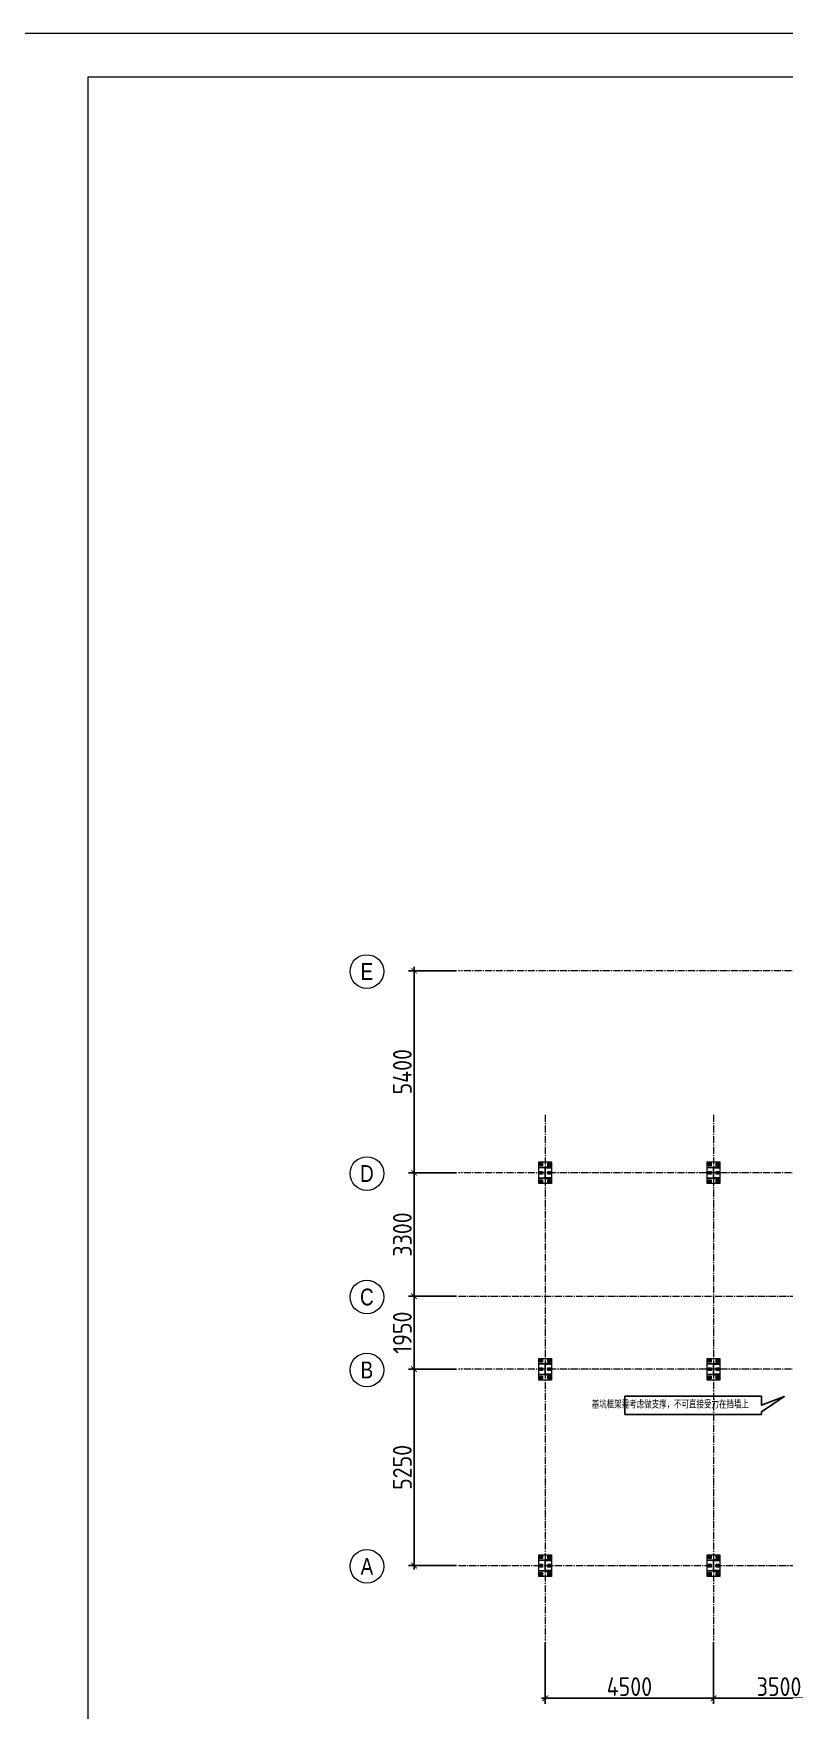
# Model space of a CAD drawing. Header units: millimetres. Extents: x 163705 to 1616509, y 81827 to 302547.
# Drawn here: x 542329 to 562399, y 139188 to 184010 of the extents above; entities that cross this region are included whole.
import ezdxf
from ezdxf.enums import TextEntityAlignment as Align

# ---------------------------------------------------------------- set-up
doc = ezdxf.new("R2010")
doc.units = ezdxf.units.MM
doc.header["$LTSCALE"] = 10
doc.linetypes.add('CENTER2', pattern=[28.575, 19.05, -3.175, 3.175, -3.175])
for name, color, linetype, lineweight in [('1-中心线', 1, 'CENTER2', 0), ('1-图框层', 7, 'Continuous', 0), ('1-护栏', 4, 'Continuous', 18), ('1-文本', 4, 'Continuous', 0), ('1-标注', 3, 'Continuous', 0), ('1-钢构', 6, 'Continuous', 0)]:
    doc.layers.add(name, color=color, linetype=linetype, lineweight=lineweight)
doc.styles.add('ARIAL', font='arial.ttf', dxfattribs={"width": 0.7})
doc.styles.add('HZ', font='gbenor.shx', dxfattribs={"bigfont": 'gbcbig.shx'})
doc.styles.get("Standard").update_dxf_attribs({"font": 'arial.ttf'})
doc.dimstyles.new('100$0', dxfattribs={"dimscale": 100, "dimtxt": 5, "dimasz": 1.5, "dimexe": 1.5, "dimexo": 0.5, "dimtad": 1, "dimdec": 0, "dimdsep": 46, "dimtxsty": 'HZ', "dimblk": 'ARCHTICK', "dimcen": 2.5, "dimdle": 1, "dimclrd": 256, "dimclre": 256, "dimadec": 0, "dimazin": 0, "dimtfac": 1, "dimtdec": 0, "dimtmove": 0, "dimatfit": 3, "dimfxl": 0, "dimarcsym": 0})

# ---------------------------------------------------------------- blocks, each defined once
blk = doc.blocks.new('G$CCDFBE48F')
for p, q in [((24, 515), (106, 515)), ((65, 474), (65, 556)), ((235, 515), (316, 515)), ((275, 474), (275, 556)), ((20, 425), (20, 440)), ((20, 440), (170, 440)), ((152, 425), (20, 425)), ((20, 140), (20, 155)), ((20, 155), (152, 155)), ((170, 140), (20, 140)), ((24, 290), (106, 290)), ((24, 65), (106, 65)), ((65, 250), (65, 330)), ((65, 24), (65, 106)), ((165, 168), (165, 412)), ((170, 443), (170, 137)), ((320, 440), (170, 440)), ((170, 140), (320, 140)), ((175, 168), (175, 412)), ((188, 425), (320, 425)), ((320, 155), (188, 155)), ((235, 290), (316, 290)), ((235, 65), (316, 65)), ((275, 250), (275, 330)), ((275, 24), (275, 106)), ((320, 425), (320, 440)), ((320, 140), (320, 155))]:
    blk.add_line(p, q)
for points in [[(0, 0), (0, 580), (340, 580), (340, 0)], [(28, 478), (28, 552), (102, 552), (102, 478)], [(238, 478), (238, 552), (313, 552), (313, 478)], [(28, 252), (28, 328), (102, 328), (102, 252)], [(28, 28), (28, 102), (102, 102), (102, 28)], [(238, 252), (238, 328), (313, 328), (313, 252)], [(238, 28), (238, 102), (313, 102), (313, 28)]]:
    blk.add_lwpolyline(points, close=True)
for centre in [(65, 515), (275, 515), (65, 290), (65, 65), (275, 290), (275, 65)]:
    blk.add_circle(centre, 18)
for centre, start, end in [((152, 412), 0, 90), ((152, 168), 270, 0), ((188, 412), 90, 180), ((188, 168), 180, 270)]:
    blk.add_arc(centre, 13, start, end)
blk.add_text('HC_SUPERPART', height=0.001).set_placement((170, 140))
blk = doc.blocks.new('_ArchTick')
at = {"const_width": 0.15}
blk.add_lwpolyline([(-0.5, -0.5), (0.5, 0.5)], dxfattribs=at)
blk = doc.blocks.new('*D181')
at = {"layer": '1-标注', "lineweight": -2, "transparency": 16777216}
for p, q in [((556005, 141009), (556005, 139363)), ((560505, 141009), (560505, 139363)), ((555905, 139513), (560605, 139513))]:
    blk.add_line(p, q, dxfattribs=at)
at = {"layer": 'Defpoints', "transparency": 16777216}
for p in [(556005, 141059), (560505, 141059), (560505, 139513)]:
    blk.add_point(p, dxfattribs=at)
at = {"layer": '1-标注', "lineweight": -2, "transparency": 16777216, "xscale": 150, "yscale": 150, "zscale": 150, "rotation": 180}
blk.add_blockref('_ArchTick', (556005, 139513), dxfattribs=at)
at = {"layer": '1-标注', "lineweight": -2, "transparency": 16777216, "xscale": 150, "yscale": 150, "zscale": 150}
blk.add_blockref('_ArchTick', (560505, 139513), dxfattribs=at)
at = {"layer": '1-标注', "transparency": 16777216, "insert": (558255, 139825), "char_height": 500, "attachment_point": 5, "style": 'HZ'}
blk.add_mtext('4500', dxfattribs=at)
blk = doc.blocks.new('*D182')
at = {"layer": '1-标注', "lineweight": -2, "transparency": 16777216}
for p, q in [((560505, 141009), (560505, 139363)), ((564005, 141009), (564005, 139363)), ((560405, 139513), (564105, 139513))]:
    blk.add_line(p, q, dxfattribs=at)
at = {"layer": 'Defpoints', "transparency": 16777216}
for p in [(560505, 141059), (564005, 141059), (564005, 139513)]:
    blk.add_point(p, dxfattribs=at)
at = {"layer": '1-标注', "lineweight": -2, "transparency": 16777216, "xscale": 150, "yscale": 150, "zscale": 150, "rotation": 180}
blk.add_blockref('_ArchTick', (560505, 139513), dxfattribs=at)
at = {"layer": '1-标注', "lineweight": -2, "transparency": 16777216, "xscale": 150, "yscale": 150, "zscale": 150}
blk.add_blockref('_ArchTick', (564005, 139513), dxfattribs=at)
at = {"layer": '1-标注', "transparency": 16777216, "insert": (562255, 139825), "char_height": 500, "attachment_point": 5, "style": 'HZ'}
blk.add_mtext('3500', dxfattribs=at)
blk = doc.blocks.new('*D195')
at = {"layer": '1-标注', "lineweight": -2, "transparency": 16777216}
for p, q in [((552499, 142960), (552499, 148410)), ((553638, 148310), (552349, 148310)), ((553638, 143060), (552349, 143060))]:
    blk.add_line(p, q, dxfattribs=at)
at = {"layer": 'Defpoints', "transparency": 16777216}
for p in [(552499, 148310), (553688, 148310), (553688, 143060)]:
    blk.add_point(p, dxfattribs=at)
at = {"layer": '1-标注', "lineweight": -2, "transparency": 16777216, "xscale": 150, "yscale": 150, "zscale": 150}
for p, rotation in [((552499, 148310), 90), ((552499, 143060), 270)]:
    blk.add_blockref('_ArchTick', p, dxfattribs=dict(at, rotation=rotation))
at = {"layer": '1-标注', "transparency": 16777216, "insert": (552186, 145685), "char_height": 500, "attachment_point": 5, "rotation": 90, "style": 'HZ'}
blk.add_mtext('5250', dxfattribs=at)
blk = doc.blocks.new('*D196')
at = {"layer": '1-标注', "lineweight": -2, "transparency": 16777216}
for p, q in [((553638, 150260), (552349, 150260)), ((552499, 148210), (552499, 150360)), ((553638, 148310), (552349, 148310))]:
    blk.add_line(p, q, dxfattribs=at)
at = {"layer": 'Defpoints', "transparency": 16777216}
for p in [(552499, 150260), (553688, 150260), (553688, 148310)]:
    blk.add_point(p, dxfattribs=at)
at = {"layer": '1-标注', "lineweight": -2, "transparency": 16777216, "xscale": 150, "yscale": 150, "zscale": 150}
for p, rotation in [((552499, 150260), 90), ((552499, 148310), 270)]:
    blk.add_blockref('_ArchTick', p, dxfattribs=dict(at, rotation=rotation))
at = {"layer": '1-标注', "transparency": 16777216, "insert": (552186, 149285), "char_height": 500, "attachment_point": 5, "rotation": 90, "style": 'HZ'}
blk.add_mtext('1950', dxfattribs=at)
blk = doc.blocks.new('*D197')
at = {"layer": '1-标注', "lineweight": -2, "transparency": 16777216}
for p, q in [((553638, 158960), (552349, 158960)), ((552499, 153460), (552499, 159060)), ((553638, 153560), (552349, 153560))]:
    blk.add_line(p, q, dxfattribs=at)
at = {"layer": 'Defpoints', "transparency": 16777216}
for p in [(552499, 158960), (553688, 158960), (553688, 153560)]:
    blk.add_point(p, dxfattribs=at)
at = {"layer": '1-标注', "lineweight": -2, "transparency": 16777216, "xscale": 150, "yscale": 150, "zscale": 150}
for p, rotation in [((552499, 158960), 90), ((552499, 153560), 270)]:
    blk.add_blockref('_ArchTick', p, dxfattribs=dict(at, rotation=rotation))
at = {"layer": '1-标注', "transparency": 16777216, "insert": (552186, 156260), "char_height": 500, "attachment_point": 5, "rotation": 90, "style": 'HZ'}
blk.add_mtext('5400', dxfattribs=at)
blk = doc.blocks.new('*D198')
at = {"layer": '1-标注', "lineweight": -2, "transparency": 16777216}
for p, q in [((553638, 153560), (552349, 153560)), ((552499, 150160), (552499, 153660)), ((553638, 150260), (552349, 150260))]:
    blk.add_line(p, q, dxfattribs=at)
at = {"layer": 'Defpoints', "transparency": 16777216}
for p in [(552499, 153560), (553688, 153560), (553688, 150260)]:
    blk.add_point(p, dxfattribs=at)
at = {"layer": '1-标注', "lineweight": -2, "transparency": 16777216, "xscale": 150, "yscale": 150, "zscale": 150}
for p, rotation in [((552499, 153560), 90), ((552499, 150260), 270)]:
    blk.add_blockref('_ArchTick', p, dxfattribs=dict(at, rotation=rotation))
at = {"layer": '1-标注', "transparency": 16777216, "insert": (552186, 151910), "char_height": 500, "attachment_point": 5, "rotation": 90, "style": 'HZ'}
blk.add_mtext('3300', dxfattribs=at)

msp = doc.modelspace()

# ---------------------------------------------------------------- linework, layer by layer
msp.add_lwpolyline([(561784.866, 147587.31), (558134.55, 147587.31), (558134.55, 147102.885), (561784.866, 147102.885), (561784.866, 147174.103), (562394.086, 147576.614), (561784.866, 147348.085), (561784.866, 147587.31)])
at = {"layer": '1-中心线'}
for p, q in [((580304.942, 158959.632), (553688.441, 158959.632)), ((556004.592, 155110.726), (556004.592, 141059.499)), ((560504.592, 155110.726), (560504.592, 141059.499)), ((580304.942, 153559.632), (553688.441, 153559.632)), ((553688.441, 150259.632), (632304.867, 150259.632)), ((580304.942, 148309.632), (553688.441, 148309.632)), ((553688.441, 143059.632), (632314.867, 143059.632))]:
    msp.add_line(p, q, dxfattribs=at)
at = {"layer": '1-图框层'}
msp.add_lwpolyline([(638660.337, 184010.246), (540875.467, 184010.246), (540875.467, 114944.595), (638660.337, 114944.595)], close=True, dxfattribs=at)
msp.add_lwpolyline([(543782.27, 182847.525), (543782.27, 116107.316), (637497.615, 116107.316), (637497.615, 182847.525), (543782.27, 182847.525)], dxfattribs=at)
at = {"layer": '1-护栏'}
for centre in [(551238.6, 158939.166), (551238.6, 153539.166), (551238.6, 150239.166), (551238.6, 148289.166), (551238.6, 143039.166)]:
    msp.add_circle(centre, 450, dxfattribs=at)

# ---------------------------------------------------------------- block references
at = {"layer": '1-钢构'}
for p in [(555834.592, 153269.632), (560334.592, 153269.632), (555834.592, 148019.632), (560334.592, 148019.632), (555834.592, 142769.632), (560334.592, 142769.632)]:
    msp.add_blockref('G$CCDFBE48F', p, dxfattribs=at)

# ---------------------------------------------------------------- texts
at = {"layer": '1-护栏', "style": 'ARIAL', "width": 0.8}
for s, p in [('E', (551238.6, 158939.166)), ('D', (551238.6, 153539.166)), ('C', (551238.6, 150239.166)), ('B', (551238.6, 148289.166)), ('A', (551238.6, 143039.166))]:
    msp.add_text(s, height=450, dxfattribs=at).set_placement(p, align=Align.MIDDLE_CENTER)
at = {"layer": '1-文本', "style": 'HZ'}
msp.add_text('基坑框架需考虑做支撑，不可直接受力在挡墙上', height=200, dxfattribs=at).set_placement((561448.506, 147261.598), align=Align.RIGHT)

# ---------------------------------------------------------------- dimensions: what is measured, and where the dimension line sits
at = {"layer": '1-标注'}
for base, p1, p2, picture, middle in [((552498.58, 158959.632), (553688.441, 153559.632), (553688.441, 158959.632), '*D197', (552186.08, 156259.632)), ((552498.58, 153559.632), (553688.441, 150259.632), (553688.441, 153559.632), '*D198', (552186.08, 151909.632)), ((552498.58, 150259.632), (553688.441, 148309.632), (553688.441, 150259.632), '*D196', (552186.08, 149284.632)), ((552498.58, 148309.632), (553688.441, 143059.632), (553688.441, 148309.632), '*D195', (552186.08, 145684.632))]:
    dim = msp.add_linear_dim(base=base, p1=p1, p2=p2, angle=90, dimstyle='100$0', override={"dimtol": 0, "dimlim": 0, "dimtdec": 8, "dimtix": 1}, dxfattribs=at)
    dim.commit()
    dim.dimension.update_dxf_attribs({"geometry": picture, "text_midpoint": middle})
for base, p1, p2, override, picture, middle in [((560504.592, 139512.793), (556004.592, 141059.499), (560504.592, 141059.499), {"dimtix": 1}, '*D181', (558254.592, 139825.293)), ((564004.592, 139512.793), (560504.592, 141059.499), (564004.592, 141059.499), {"dimtol": 0, "dimlim": 0, "dimtdec": 8, "dimtix": 1}, '*D182', (562254.592, 139825.293))]:
    dim = msp.add_linear_dim(base=base, p1=p1, p2=p2, dimstyle='100$0', override=override, dxfattribs=at)
    dim.commit()
    dim.dimension.update_dxf_attribs({"geometry": picture, "text_midpoint": middle})

doc.saveas('drawing.dxf')
